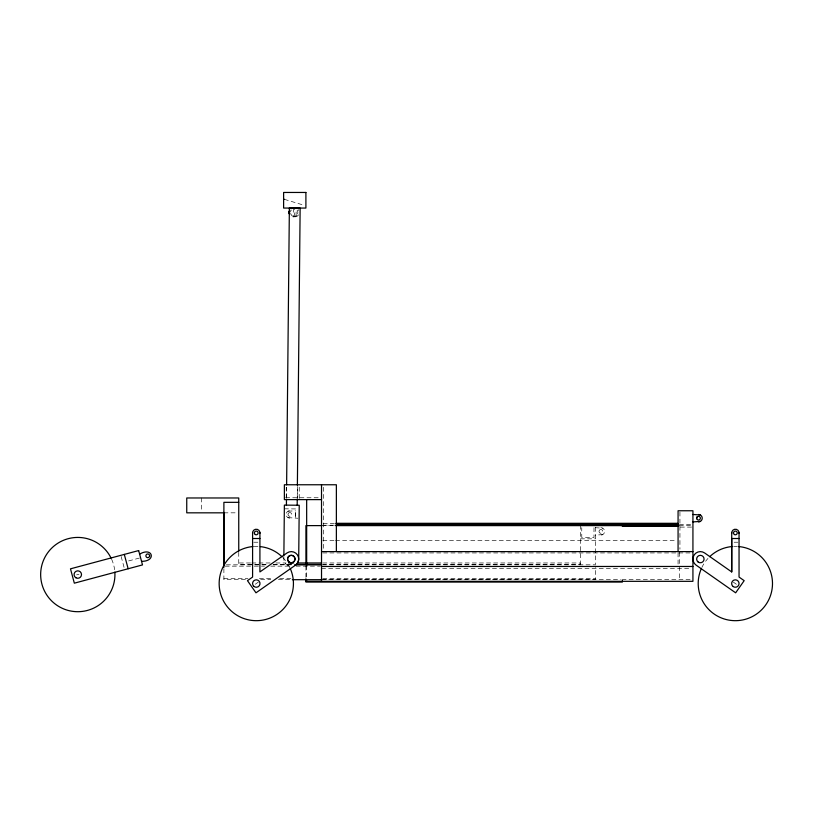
<?xml version="1.0" encoding="UTF-8"?>
<svg xmlns="http://www.w3.org/2000/svg" width="813" height="813" viewBox="0 0 813 813"><rect width="100%" height="100%" fill="white"/><g stroke="black" fill="none" stroke-linecap="round" stroke-linejoin="round"><path stroke-width="0.61" stroke-dasharray="4.07 3.05" d="M283.869 556.448L283.839 558.958A7.429 7.429 0 0 0 289.276 566.183M286.491 497.505L286.593 487.343M293.361 208.169L293.269 216.868L296.43 215.75A4.37 4.37 0 0 0 296.765 209.591M294.672 216.878L294.753 208.189M296.074 215.994L296.135 209.053M297.263 497.729L297.375 486.469L297.375 498.42M290.597 212.02L290.749 211.156A4.37 4.37 0 0 1 291.247 210.13M599.567 530.086L599.953 529.791A1.86 1.86 0 0 1 602.738 531.397A1.86 1.86 0 0 1 599.953 533.013A1.86 1.86 0 0 1 599.953 529.791M288.554 513.115L288.94 512.82A1.86 1.86 0 0 1 291.715 514.456A1.86 1.86 0 0 1 288.91 516.042A1.86 1.86 0 0 1 288.94 512.82M255.272 584.252L258.321 582.118M602.738 534.619L595.309 535.117M288.026 511.204L295.465 510.788M76.595 574.882L78.983 574.242M128.617 560.94L139.379 558.053M285.617 497.759L321.521 497.759M223.89 512.83L236.268 512.83M323.157 523.389L334.55 523.389M679.394 524.304L691.619 524.304M323.157 525.239L334.55 525.239M321.521 525.615L334.519 525.615M679.312 525.615L691.67 525.615M680.329 527.098L691.67 527.098M595.309 527.688L602.738 528.186M580.452 538.826L595.309 538.826M322.781 540.472L334.204 540.472M335.474 540.472L676.812 540.472M253.808 542.22L259.916 542.22M734.169 542.22L737.828 542.22M322.781 552.931L691.67 552.931M250.526 562.972L239.124 562.972L239.124 564.456L267.01 564.456M251.796 562.972L270.81 562.972M275.881 562.972L286.013 562.972M322.771 562.972L580.076 562.972L580.076 564.456L322.771 564.456M273.341 564.456L293.625 564.456M226.37 564.832L266.694 564.832M273.046 564.832L293.371 564.832M322.588 564.832L595.309 564.832L595.309 525.208M225.16 566.143L253.046 566.143M254.317 566.143L264.459 566.143M270.79 566.143L291.074 566.143M296.145 566.143L320.231 566.143M321.521 568.328L691.67 568.328M223.89 578.368L247.975 578.368M259.388 578.368L273.331 578.368M279.672 578.368L291.074 578.368M322.771 578.368L595.309 578.368M321.521 579.466L620.675 579.466M621.945 579.466L691.67 579.466M245.445 579.689L223.89 579.689L223.89 567.301M260.658 579.689L270.79 579.689M278.402 579.689L291.074 579.689M322.771 579.689L595.309 579.689L595.309 566.072M284.337 508.816L295.485 508.928L295.383 518.216L295.383 510.788M287.965 517.637L297.863 518.237M284.357 199.337L304.702 205.435M733.326 582.118L736.365 584.252M121.157 556.529L124.684 569.689M679.932 511.997L679.932 549.202M679.394 552.342L679.394 580.065M678.072 552.85L678.072 566.468M593.998 527.728L593.998 537.515L581.762 537.515L581.762 527.728M580.452 525.208L580.452 564.832M323.371 487.282L323.371 550.401M306.664 565.594L306.664 578.084M305.922 566.133L305.922 578.795M299.235 487.231L299.235 499.619M286.237 487.231L286.237 499.619M238.748 552.332L238.748 564.832M201.604 497.973L201.604 511.59M701.863 567.484A37.144 37.144 0 0 1 704.922 562.24M705.633 561.265A37.144 37.144 0 0 1 707.971 558.45M733.733 546.438A37.144 37.144 0 0 1 737.381 546.458M298.564 214.906A4.37 4.37 0 0 1 290.627 213.413M298.158 209.602A4.37 4.37 0 0 1 298.798 210.547M296.43 215.75A4.37 4.37 0 0 1 290.261 215.415M289.814 518.155A3.709 3.709 0 0 1 286.135 514.405A3.709 3.709 0 0 1 289.895 510.727M254.256 546.458A37.144 37.144 0 0 1 257.914 546.438M282.833 557.566A37.144 37.144 0 0 1 286.715 562.24M288.036 564.263A37.144 37.144 0 0 1 290.759 569.71M600.878 527.688A3.709 3.709 0 0 1 604.598 531.397A3.709 3.709 0 0 1 600.878 535.117M111.625 559.222A37.144 37.144 0 0 1 114.613 569.71"/><path stroke-width="1.22" d="M223.89 564.832L223.89 512.332M739.047 532.545L739.047 577.067L744.169 580.655L735.653 592.819L696.101 565.126A7.429 7.429 0 0 1 694.272 554.781A7.429 7.429 0 0 1 704.627 552.962L731.72 571.935L731.72 538.511L739.047 538.511M283.879 555.188L284.377 505.107L299.235 505.249L298.696 559.1A7.429 7.429 0 0 1 294.916 565.502M289.194 212.793L289.194 212.01M286.42 505.127L286.471 500.046M286.623 484.802L289.367 208.006L300.139 208.108L297.385 485.209M297.192 505.229L297.253 498.979M149.541 556.295A1.86 1.86 0 0 0 147.265 554.019A1.86 1.86 0 0 0 146.442 557.129A1.86 1.86 0 0 0 149.541 556.295L149.602 555.818M259.916 533.328L259.845 531.976A3.709 3.709 0 0 0 252.67 531.976L252.589 533.328M739.047 533.328L738.976 531.976A3.709 3.709 0 0 0 731.802 531.976L731.72 533.328M289.357 211.146L289.235 213.402M697.574 516.58A1.86 1.86 0 0 0 697.574 519.792A1.86 1.86 0 0 0 700.359 518.186A1.86 1.86 0 0 0 697.574 516.58L697.188 516.875A1.85 1.85 0 0 0 696.711 518.653M700.359 521.407L692.93 521.905M139.612 554.151C152.681 546.387 156.736 561.519 141.533 561.326M321.521 499.619L284.377 499.619L284.377 484.761L336.369 484.761L336.369 551.61M238.748 502.332L223.89 502.332L223.89 567.301M223.89 512.83L186.746 512.83L186.746 497.973L238.748 497.973L238.748 551.082M692.93 514.477L700.359 514.975M335.82 523.389L677.707 523.389M580.452 523.979L595.309 523.979M335.82 525.239L581.468 525.239M594.13 525.239L677.707 525.239M321.857 525.615L305.922 525.615L305.922 564.862M335.789 525.615L678.997 525.615M678.072 526.357L622.362 526.357L622.362 525.615M252.589 538.511L259.916 538.511M321.521 551.61L692.93 551.61M288.554 562.972L293.625 562.972M297.426 562.972L321.511 562.972M296.156 564.456L321.511 564.456M294.641 564.832L321.318 564.832M321.521 566.468L692.93 566.468M292.345 579.689L321.501 579.689M305.922 581.325L692.93 581.325L692.93 510.757L678.072 510.757L678.072 551.61M283.615 199.114L284.357 199.337M124.298 554.405L128.149 568.754M731.72 532.545L731.72 571.935M622.362 580.584L622.362 582.067L305.922 582.067L305.922 578.795M321.521 484.761L321.521 581.325M306.664 499.619L306.664 565.594M306.664 580.584L306.664 581.325M259.916 532.545L259.916 571.935L287.019 552.962A7.429 7.429 0 0 1 297.365 554.781A7.429 7.429 0 0 1 295.536 565.126L255.983 592.819L247.467 580.655L252.589 577.067L252.589 532.545M698.509 514.477A3.709 3.709 0 0 1 702.219 518.186A3.709 3.709 0 0 1 698.509 521.905M738.59 546.539A37.144 37.144 0 0 1 771.781 590.787A37.144 37.144 0 0 1 724.19 618.967A37.144 37.144 0 0 1 701.345 568.592M709.678 556.702A37.144 37.144 0 0 1 732.513 546.509M289.611 214.48A4.37 4.37 0 0 1 289.855 210.12M291.532 208.606A4.37 4.37 0 0 1 294.865 208.352M290.292 568.592A37.144 37.144 0 0 1 267.457 618.967A37.144 37.144 0 0 1 219.866 590.787A37.144 37.144 0 0 1 253.056 546.539M260.343 546.621A37.144 37.144 0 0 1 281.969 556.702M114.857 572.139A37.144 37.144 0 0 1 65.853 609.73A37.144 37.144 0 0 1 49.867 550.076A37.144 37.144 0 0 1 111.096 558.125M138.657 550.564L70.487 568.826L74.329 583.175L142.499 564.913L138.657 550.564M305.901 192.457L283.615 192.457L283.615 208.057L305.901 208.057L305.901 192.457M677.676 523.531L336.724 523.531L336.724 525.015L677.676 525.015L677.676 523.531M698.235 562.088A3.709 3.709 0 0 0 704.058 559.364A3.709 3.709 0 0 0 698.794 555.675A3.709 3.709 0 0 0 698.235 562.088M734.454 534.548A1.86 1.86 0 0 0 737.249 532.932A1.86 1.86 0 0 0 734.454 531.326A1.86 1.86 0 0 0 734.454 534.548M289.377 562.23A3.709 3.709 0 0 0 294.987 559.07A3.709 3.709 0 0 0 289.438 555.797A3.709 3.709 0 0 0 289.377 562.23M288.889 561.885A3.709 3.709 0 0 0 294.936 559.69A3.709 3.709 0 0 0 290.007 555.553A3.709 3.709 0 0 0 288.889 561.885M255.323 534.548A1.86 1.86 0 0 0 258.107 532.932A1.86 1.86 0 0 0 255.323 531.326A1.86 1.86 0 0 0 255.323 534.548M253.9 586.386A3.709 3.709 0 0 0 259.947 584.191A3.709 3.709 0 0 0 255.018 580.055A3.709 3.709 0 0 0 253.9 586.386M733.224 586.58A3.709 3.709 0 0 0 739.047 583.866A3.709 3.709 0 0 0 733.783 580.177A3.709 3.709 0 0 0 733.224 586.58M75.934 577.779A3.709 3.709 0 0 0 81.503 574.557A3.709 3.709 0 0 0 75.934 571.346A3.709 3.709 0 0 0 75.934 577.779"/></g></svg>
